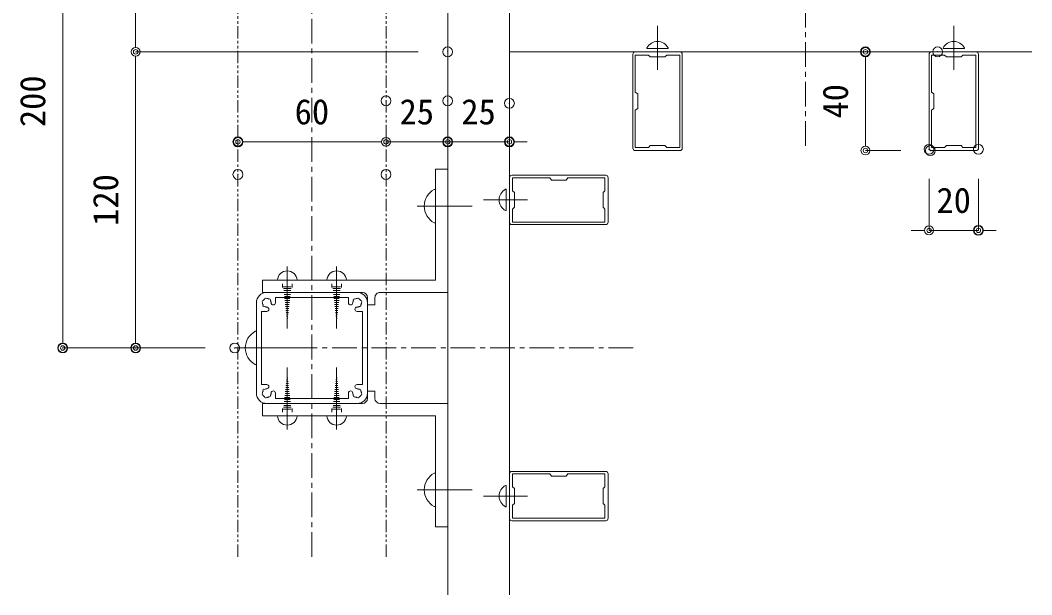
# Model space of a CAD drawing. Units: millimetres, scale not verified. Extents: x -1682 to 1682, y -1188 to 1188.
# Drawn here: x 946 to 1355.8, y 300.2 to 533 of the extents above; entities that cross this region are included whole.
import ezdxf
from ezdxf.enums import TextEntityAlignment as Align

# ---------------------------------------------------------------- set-up
doc = ezdxf.new("R2010")
doc.units = ezdxf.units.MM
doc.header["$LTSCALE"] = 8
doc.header["$PDMODE"] = 32
doc.header["$PDSIZE"] = 4
doc.linetypes.add('USER1', pattern=[2, 1.25, -0.25, 0.25, -0.25])
doc.linetypes.add('USER2', pattern=[1.25, 0.625, -0.125, 0.125, -0.125, 0.125, -0.125])
for name, color, linetype, lineweight in [('0-0_0', 7, 'Continuous', 18), ('0-1_DEFPOINTS', 7, 'Continuous', 18), ('0-6_2躯体線', 4, 'Continuous', 18), ('0-7_3中心線', 2, 'USER1', 18), ('0-8_41ｱﾙﾐ', 6, 'Continuous', 18), ('0-9_1手摺寸法', 7, 'Continuous', 18), ('0-A_42ｱﾙﾐ部品', 6, 'Continuous', 18), ('0-C_4アルミ', 6, 'Continuous', 18), ('1-2_3アルミ部材', 6, 'Continuous', 18)]:
    doc.layers.add(name, color=color, linetype=linetype, lineweight=lineweight)
doc.styles.add('ＭＳ ゴシック', font='')
doc.styles.get('ＭＳ ゴシック').set_extended_font_data('MS Gothic')

# ---------------------------------------------------------------- blocks, each defined once
blk = doc.blocks.new('_ORIGIN2')
at = {"layer": '0-0_0'}
blk.add_line((-0.5, 0), (-1, 0), dxfattribs=at)
for radius in [0.5, 0.25]:
    blk.add_circle((0, 0), radius, dxfattribs=at)
blk = doc.blocks.new('D54')
at = {"layer": '0-1_DEFPOINTS'}
for p in [(1175.974, 907.685), (1175.974, 894.471), (1235.974, 894.471)]:
    blk.add_point(p, dxfattribs=at)
at = {"layer": '0-9_1手摺寸法'}
for p, q in [((1175.974, 906.471), (1175.974, 907.685)), ((1232.374, 907.685), (1179.574, 907.685)), ((1235.974, 906.471), (1235.974, 907.685))]:
    blk.add_line(p, q, dxfattribs=at)
at = {"layer": '0-9_1手摺寸法', "xscale": 3.6, "yscale": 3.6, "rotation": 180}
blk.add_blockref('_ORIGIN2', (1175.974, 907.685), dxfattribs=at)
at = {"layer": '0-9_1手摺寸法', "xscale": 3.6, "yscale": 3.6}
blk.add_blockref('_ORIGIN2', (1235.974, 907.685), dxfattribs=at)
at = {"layer": '0-9_1手摺寸法', "style": 'ＭＳ ゴシック'}
blk.add_text('60', height=10.26, dxfattribs=at).set_placement((1198.974, 911.685), align=Align.BOTTOM_LEFT)
blk = doc.blocks.new('D56')
at = {"layer": '0-1_DEFPOINTS'}
for p in [(1134.548, 1024.161), (1174.702, 1024.161), (1260.974, 944.161)]:
    blk.add_point(p, dxfattribs=at)
at = {"layer": '0-9_1手摺寸法'}
for p, q in [((1162.702, 1024.161), (1134.548, 1024.161)), ((1134.548, 947.761), (1134.548, 1020.561)), ((1248.974, 944.161), (1134.548, 944.161))]:
    blk.add_line(p, q, dxfattribs=at)
at = {"layer": '0-9_1手摺寸法', "xscale": 3.6, "yscale": 3.6}
for p, rotation in [((1134.548, 1024.161), 90), ((1134.548, 944.161), 270)]:
    blk.add_blockref('_ORIGIN2', p, dxfattribs=dict(at, rotation=rotation))
at = {"layer": '0-9_1手摺寸法', "style": 'ＭＳ ゴシック'}
blk.add_text('80', height=10.26, rotation=90, dxfattribs=at).set_placement((1130.548, 977.161), align=Align.BOTTOM_LEFT)
blk = doc.blocks.new('D57')
at = {"layer": '0-1_DEFPOINTS'}
for p in [(1260.974, 944.161), (1134.548, 824.161), (1174.702, 824.161)]:
    blk.add_point(p, dxfattribs=at)
at = {"layer": '0-9_1手摺寸法'}
for p, q in [((1248.974, 944.161), (1134.548, 944.161)), ((1134.548, 940.561), (1134.548, 827.761)), ((1162.702, 824.161), (1134.548, 824.161))]:
    blk.add_line(p, q, dxfattribs=at)
at = {"layer": '0-9_1手摺寸法', "xscale": 3.6, "yscale": 3.6}
for p, rotation in [((1134.548, 944.161), 90), ((1134.548, 824.161), 270)]:
    blk.add_blockref('_ORIGIN2', p, dxfattribs=dict(at, rotation=rotation))
at = {"layer": '0-9_1手摺寸法', "style": 'ＭＳ ゴシック'}
blk.add_text('120', height=10.26, rotation=90, dxfattribs=at).set_placement((1130.548, 873.661), align=Align.BOTTOM_LEFT)
blk = doc.blocks.new('D58')
at = {"layer": '0-1_DEFPOINTS'}
for p in [(1174.702, 1024.161), (1105.014, 824.161), (1174.702, 824.161)]:
    blk.add_point(p, dxfattribs=at)
at = {"layer": '0-9_1手摺寸法'}
for p, q in [((1162.702, 1024.161), (1105.014, 1024.161)), ((1105.014, 1020.561), (1105.014, 827.761)), ((1162.702, 824.161), (1105.014, 824.161))]:
    blk.add_line(p, q, dxfattribs=at)
at = {"layer": '0-9_1手摺寸法', "xscale": 3.6, "yscale": 3.6}
for p, rotation in [((1105.014, 1024.161), 90), ((1105.014, 824.161), 270)]:
    blk.add_blockref('_ORIGIN2', p, dxfattribs=dict(at, rotation=rotation))
at = {"layer": '0-9_1手摺寸法', "style": 'ＭＳ ゴシック'}
blk.add_text('200', height=10.26, rotation=90, dxfattribs=at).set_placement((1101.014, 913.661), align=Align.BOTTOM_LEFT)
blk = doc.blocks.new('HK-013')
at = {"layer": '0-A_42ｱﾙﾐ部品'}
for p, q in [((18.3, 22.5), (-18.3, 22.5)), ((14.8, 20.5), (-14.8, 20.5)), ((-14.8, 20.5), (-14.8, 18.3)), ((14.8, 20.5), (14.8, 18.3)), ((-22.5, 18.3), (-22.5, -18.3)), ((-22.5, 18.3), (-22.5, 18.3)), ((22.5, 18.3), (22.5, -18.3)), ((-20.5, 14.8), (-20.5, -14.8)), ((-18.3, 14.8), (-20.5, 14.8)), ((18.3, 14.8), (20.5, 14.8)), ((20.5, 14.8), (20.5, -14.8)), ((-18.3, -14.8), (-20.5, -14.8)), ((18.3, -14.8), (20.5, -14.8)), ((-22.5, -18.3), (-22.5, -18.3)), ((-14.8, -20.5), (-14.8, -18.3)), ((14.8, -20.5), (14.8, -18.3)), ((18.3, -22.5), (-18.3, -22.5)), ((14.8, -20.5), (-14.8, -20.5))]:
    blk.add_line(p, q, dxfattribs=at)
for centre, radius, start, end in [((-18.3, 18.3), 4.2, 90, 180), ((18.3, 18.3), 4.2, 0, 90), ((-19.749, 18.688), 0.5, 165, 232.97569), ((-19.749, 18.688), 0.5, 97.02431, 165), ((-18.3, 18.3), 1.75, 180.35889, 195), ((-18.3, 18.3), 1.75, 195, 209.64111), ((-19.361, 17.239), 0.5, 157.02431, 225), ((-18.3, 18.3), 1.75, 135, 149.64111), ((-19.361, 17.239), 0.5, 225, 292.97569), ((-18.3, 18.3), 1.75, 120.35889, 135), ((-18.688, 19.749), 0.5, 105, 172.97569), ((-18.3, 18.3), 1.75, 240.35889, 255), ((-18.688, 19.749), 0.5, 37.02431, 105), ((-18.3, 18.3), 1.75, 255, 270), ((-18.3, 15.675), 0.875, 270, 90), ((-18.3, 18.3), 1.75, 75, 89.64111), ((-18.3, 18.3), 1.75, 60.35889, 75), ((-17.239, 19.361), 0.5, 45, 112.97569), ((-17.239, 19.361), 0.5, 337.02431, 45), ((-18.3, 18.3), 1.75, 15, 29.64111), ((-18.3, 18.3), 1.75, 0.35889, 15), ((-15.675, 18.3), 0.875, 180, 0), ((15.675, 18.3), 0.875, 180, 360), ((18.3, 18.3), 1.75, 165, 179.64111), ((18.3, 18.3), 1.75, 150.35889, 165), ((17.239, 19.361), 0.5, 135, 202.97569), ((17.239, 19.361), 0.5, 67.02431, 135), ((18.3, 15.675), 0.875, 90, 270), ((18.3, 18.3), 1.75, 105, 119.64111), ((18.3, 18.3), 1.75, 90.35889, 105), ((18.688, 19.749), 0.5, 75, 142.97569), ((18.3, 18.3), 1.75, 270, 285), ((18.3, 18.3), 1.75, 285, 299.64111), ((18.688, 19.749), 0.5, 7.02431, 75), ((19.361, 17.239), 0.5, 247.02431, 315), ((18.3, 18.3), 1.75, 45, 59.64111), ((18.3, 18.3), 1.75, 30.35889, 45), ((19.361, 17.239), 0.5, 315, 22.97569), ((19.749, 18.688), 0.5, 15, 82.97569), ((18.3, 18.3), 1.75, 330.35889, 345), ((18.3, 18.3), 1.75, 345, 359.64111), ((19.749, 18.688), 0.5, 307.02431, 15), ((-18.3, -15.675), 0.875, 270, 90), ((18.3, -15.675), 0.875, 90, 270), ((-18.3, -18.3), 4.2, 180, 270), ((-19.749, -18.688), 0.5, 127.02431, 195), ((-19.749, -18.688), 0.5, 195, 262.97569), ((-18.3, -18.3), 1.75, 165, 179.64111), ((-18.3, -18.3), 1.75, 150.35889, 165), ((-19.361, -17.239), 0.5, 135, 202.97569), ((-18.3, -18.3), 1.75, 210.35889, 225), ((-19.361, -17.239), 0.5, 67.02431, 135), ((-18.3, -18.3), 1.75, 225, 239.64111), ((-18.688, -19.749), 0.5, 187.02431, 255), ((-18.3, -18.3), 1.75, 105, 119.64111), ((-18.688, -19.749), 0.5, 255, 322.97569), ((-18.3, -18.3), 1.75, 90, 105), ((-18.3, -18.3), 1.75, 270.35889, 285), ((-18.3, -18.3), 1.75, 285, 299.64111), ((-17.239, -19.361), 0.5, 247.02431, 315), ((-17.239, -19.361), 0.5, 315, 22.97569), ((-18.3, -18.3), 1.75, 330.35889, 345), ((-18.3, -18.3), 1.75, 345, 359.64111), ((-15.675, -18.3), 0.875, 360, 180), ((15.675, -18.3), 0.875, 0, 180), ((18.3, -18.3), 1.75, 180.35889, 195), ((18.3, -18.3), 1.75, 195, 209.64111), ((17.239, -19.361), 0.5, 157.02431, 225), ((17.239, -19.361), 0.5, 225, 292.97569), ((18.3, -18.3), 1.75, 240.35889, 255), ((18.3, -18.3), 1.75, 255, 269.64111), ((18.688, -19.749), 0.5, 217.02431, 285), ((18.3, -18.3), 1.75, 75, 90), ((18.3, -18.3), 4.2, 270, 360), ((18.3, -18.3), 1.75, 60.35889, 75), ((18.688, -19.749), 0.5, 285, 352.97569), ((19.361, -17.239), 0.5, 45, 112.97569), ((18.3, -18.3), 1.75, 300.35889, 315), ((18.3, -18.3), 1.75, 315, 329.64111), ((19.361, -17.239), 0.5, 337.02431, 45), ((19.749, -18.688), 0.5, 277.02431, 345), ((18.3, -18.3), 1.75, 15, 29.64111), ((18.3, -18.3), 1.75, 0.35889, 15), ((19.749, -18.688), 0.5, 345, 52.97569)]:
    blk.add_arc(centre, radius, start, end, dxfattribs=at)
blk = doc.blocks.new('A$C3D1E4F94')
at = {"layer": '0-6_2躯体線'}
for p, q in [((8, 11), (8, 50.09)), ((7.64, 41.92), (8.36, 41.92)), ((7.82, 43.52), (8.18, 43.52)), ((6.74, 33.92), (9.26, 33.92)), ((6.92, 35.52), (9.08, 35.52)), ((7.1, 37.12), (8.9, 37.12)), ((7.28, 38.72), (8.72, 38.72)), ((7.46, 40.32), (8.54, 40.32)), ((5.84, 25.92), (10.16, 25.92)), ((6.02, 27.52), (9.98, 27.52)), ((6.2, 29.12), (9.8, 29.12)), ((6.38, 30.72), (9.62, 30.72)), ((6.56, 32.32), (9.44, 32.32)), ((4, 17), (4, 14)), ((4.94, 17.92), (11.06, 17.92)), ((5.12, 19.52), (10.88, 19.52)), ((5.3, 21.12), (10.7, 21.12)), ((5.48, 22.72), (10.52, 22.72)), ((5.66, 24.32), (10.34, 24.32)), ((12, 17), (12, 14)), ((4.76, 16.32), (11.24, 16.32))]:
    blk.add_line(p, q, dxfattribs=at)
blk.add_arc((8, 11.54), 8.02, 183.8385, 356.1615, dxfattribs=at)
at = {"layer": '0-C_4アルミ'}
blk.add_line((8, 0), (8, 30), dxfattribs=at)
blk = doc.blocks.new('A$C4E7E0D89')
at = {"layer": '0-8_41ｱﾙﾐ'}
blk.add_line((150, 100), (69.181, 100), dxfattribs=at)
for points in [[(65, 104.181), (65, 110), (59, 110), (59, 104.181)], [(54.819, 100), (0, 100), (0, 0)]]:
    blk.add_lwpolyline(points, dxfattribs=at)
for centre, start, end in [((54.819, 104.181), 270, 0), ((69.181, 104.181), 180, 270)]:
    blk.add_arc(centre, 4.181, start, end, dxfattribs=at)
at = {"layer": '0-C_4アルミ'}
for p, q in [((150, 90), (150, 100)), ((10, 90), (10, 0)), ((150, 90), (10, 90)), ((10, 0), (0, 0))]:
    blk.add_line(p, q, dxfattribs=at)
blk = doc.blocks.new('D67')
at = {"layer": '0-1_DEFPOINTS'}
for p in [(1235.974, 924.301), (1260.974, 924.301), (1260.974, 907.685)]:
    blk.add_point(p, dxfattribs=at)
at = {"layer": '0-9_1手摺寸法'}
for p, q in [((1235.974, 912.301), (1235.974, 907.685)), ((1260.974, 912.301), (1260.974, 907.685)), ((1232.374, 907.685), (1228.774, 907.685)), ((1235.974, 907.685), (1260.974, 907.685)), ((1264.574, 907.685), (1268.174, 907.685))]:
    blk.add_line(p, q, dxfattribs=at)
at = {"layer": '0-9_1手摺寸法', "xscale": 3.6, "yscale": 3.6}
blk.add_blockref('_ORIGIN2', (1235.974, 907.685), dxfattribs=at)
at = {"layer": '0-9_1手摺寸法', "xscale": 3.6, "yscale": 3.6, "rotation": 180}
blk.add_blockref('_ORIGIN2', (1260.974, 907.685), dxfattribs=at)
at = {"layer": '0-9_1手摺寸法', "style": 'ＭＳ ゴシック'}
blk.add_text('25', height=10.26, dxfattribs=at).set_placement((1241.474, 911.685), align=Align.BOTTOM_LEFT)
blk = doc.blocks.new('D68')
at = {"layer": '0-1_DEFPOINTS'}
for p in [(1260.974, 924.301), (1285.974, 923.3), (1285.974, 907.685)]:
    blk.add_point(p, dxfattribs=at)
at = {"layer": '0-9_1手摺寸法'}
for p, q in [((1260.974, 912.301), (1260.974, 907.685)), ((1285.974, 911.3), (1285.974, 907.685)), ((1257.374, 907.685), (1253.774, 907.685)), ((1260.974, 907.685), (1285.974, 907.685)), ((1289.574, 907.685), (1293.174, 907.685))]:
    blk.add_line(p, q, dxfattribs=at)
at = {"layer": '0-9_1手摺寸法', "xscale": 3.6, "yscale": 3.6}
blk.add_blockref('_ORIGIN2', (1260.974, 907.685), dxfattribs=at)
at = {"layer": '0-9_1手摺寸法', "xscale": 3.6, "yscale": 3.6, "rotation": 180}
blk.add_blockref('_ORIGIN2', (1285.974, 907.685), dxfattribs=at)
at = {"layer": '0-9_1手摺寸法', "style": 'ＭＳ ゴシック'}
blk.add_text('25', height=10.26, dxfattribs=at).set_placement((1266.474, 911.685), align=Align.BOTTOM_LEFT)
blk = doc.blocks.new('D71')
at = {"layer": '0-1_DEFPOINTS'}
for p in [(1430.2, 944.161), (1459.474, 944.161), (1456.474, 904.161)]:
    blk.add_point(p, dxfattribs=at)
at = {"layer": '0-9_1手摺寸法'}
for p, q in [((1447.474, 944.161), (1430.2, 944.161)), ((1430.2, 907.761), (1430.2, 940.561)), ((1444.474, 904.161), (1430.2, 904.161))]:
    blk.add_line(p, q, dxfattribs=at)
at = {"layer": '0-9_1手摺寸法', "xscale": 3.6, "yscale": 3.6}
for p, rotation in [((1430.2, 944.161), 90), ((1430.2, 904.161), 270)]:
    blk.add_blockref('_ORIGIN2', p, dxfattribs=dict(at, rotation=rotation))
at = {"layer": '0-9_1手摺寸法', "style": 'ＭＳ ゴシック'}
blk.add_text('40', height=10.26, rotation=90, dxfattribs=at).set_placement((1426.2, 917.161), align=Align.BOTTOM_LEFT)
blk = doc.blocks.new('D72')
at = {"layer": '0-1_DEFPOINTS'}
for p in [(1455.974, 904.661), (1475.974, 904.661), (1475.974, 871.811)]:
    blk.add_point(p, dxfattribs=at)
at = {"layer": '0-9_1手摺寸法'}
for p, q in [((1455.974, 892.661), (1455.974, 871.811)), ((1475.974, 892.661), (1475.974, 871.811)), ((1452.374, 871.811), (1448.774, 871.811)), ((1455.974, 871.811), (1475.974, 871.811)), ((1479.574, 871.811), (1483.174, 871.811))]:
    blk.add_line(p, q, dxfattribs=at)
at = {"layer": '0-9_1手摺寸法', "xscale": 3.6, "yscale": 3.6}
blk.add_blockref('_ORIGIN2', (1455.974, 871.811), dxfattribs=at)
at = {"layer": '0-9_1手摺寸法', "xscale": 3.6, "yscale": 3.6, "rotation": 180}
blk.add_blockref('_ORIGIN2', (1475.974, 871.811), dxfattribs=at)
at = {"layer": '0-9_1手摺寸法', "style": 'ＭＳ ゴシック'}
blk.add_text('20', height=10.26, dxfattribs=at).set_placement((1458.974, 875.811), align=Align.BOTTOM_LEFT)
blk = doc.blocks.new('A$C50F8216C')
at = {"layer": '0-8_41ｱﾙﾐ'}
for p, q in [((0, 19), (0, 1)), ((1, 20), (39, 20)), ((1.3, 19), (38.7, 19)), ((1.3, 19), (1.3, 13.7)), ((38.7, 19), (38.7, 13.7)), ((40, 19), (40, 1)), ((2, 13), (1.3, 13.7)), ((2, 13), (2, 7)), ((38, 13), (38.7, 13.7)), ((38, 13), (38, 7)), ((1.3, 6.3), (2, 7)), ((1.3, 6.3), (1.3, 1)), ((38.7, 6.3), (38, 7)), ((38.7, 6.3), (38.7, 1)), ((39, 0), (1, 0)), ((16.3, 1), (1.3, 1)), ((16.3, 1), (17, 2)), ((23, 2), (17, 2)), ((23, 2), (23.7, 1)), ((38.7, 1), (23.7, 1))]:
    blk.add_line(p, q, dxfattribs=at)
for centre, start, end in [((1, 19), 90, 180), ((39, 19), 0, 90), ((1, 1), 180, 270), ((39, 1), 270, 0)]:
    blk.add_arc(centre, 1, start, end, dxfattribs=at)

msp = doc.modelspace()

# ---------------------------------------------------------------- linework, layer by layer
at = {"layer": '0-6_2躯体線'}
for p, q in [((1204.235, 530.771), (1204.235, 512.966)), ((1324.235, 530.771), (1324.235, 512.966)), ((1199.915, 521.839), (1199.915, 521.519)), ((1199.915, 521.519), (1208.555, 521.519)), ((1208.555, 521.839), (1208.555, 521.519)), ((1319.915, 521.839), (1319.915, 521.519)), ((1319.915, 521.519), (1328.555, 521.519)), ((1328.555, 521.839), (1328.555, 521.519)), ((1113.735, 464.469), (1114.235, 464.469)), ((1114.235, 464.469), (1114.235, 450.969)), ((1142.615, 464.539), (1142.935, 464.539)), ((1142.935, 464.539), (1142.935, 455.899)), ((1133.682, 460.219), (1151.488, 460.219)), ((1129.175, 457.719), (1106.919, 457.719)), ((1142.615, 455.899), (1142.935, 455.899)), ((1113.735, 450.969), (1114.235, 450.969)), ((1041.235, 406.969), (1041.735, 406.969)), ((1041.735, 406.969), (1041.735, 393.469)), ((1056.675, 400.219), (1034.419, 400.219)), ((1041.235, 393.469), (1041.735, 393.469)), ((1113.735, 349.469), (1114.235, 349.469)), ((1114.235, 335.969), (1114.235, 349.469)), ((1142.615, 344.539), (1142.935, 344.539)), ((1142.935, 344.539), (1142.935, 335.899)), ((1129.175, 342.719), (1106.919, 342.719)), ((1133.682, 340.219), (1151.488, 340.219)), ((1113.735, 335.969), (1114.235, 335.969)), ((1142.615, 335.899), (1142.935, 335.899))]:
    msp.add_line(p, q, dxfattribs=at)
for centre, radius, start, end in [((1204.235, 519.474), 4.925, 28.69866, 151.30134), ((1324.235, 519.474), 4.925, 28.69866, 151.30134), ((1117.43, 457.719), 7.695, 118.69866, 241.30134), ((1144.98, 460.219), 4.925, 118.69866, 241.30134), ((1044.93, 400.219), 7.695, 118.69866, 241.30134), ((1117.43, 342.719), 7.695, 118.69866, 241.30134), ((1144.98, 340.219), 4.925, 118.69866, 241.30134)]:
    msp.add_arc(centre, radius, start, end, dxfattribs=at)
at = {"layer": '0-7_3中心線'}
for p, q in [((1064.235, 315.617), (1064.235, 709.73)), ((1264.235, 482.128), (1264.235, 709.73)), ((1194.403, 400.219), (1032.963, 400.219))]:
    msp.add_line(p, q, dxfattribs=at)
at = {"layer": '0-7_3中心線', "linetype": 'USER2'}
for p, q in [((1034.235, 315.617), (1034.235, 616.076)), ((1094.235, 315.617), (1094.235, 556.076))]:
    msp.add_line(p, q, dxfattribs=at)
at = {"layer": '0-9_1手摺寸法', "color": 3}
for p, q in [((1119.235, 300.219), (1119.235, 545.219)), ((1144.235, 520.219), (1144.235, 545.219)), ((1144.235, 300.219), (1144.235, 520.219)), ((1144.235, 520.219), (1355.844, 520.219))]:
    msp.add_line(p, q, dxfattribs=at)

# ---------------------------------------------------------------- block references
at = {"layer": '0-8_41ｱﾙﾐ', "rotation": 90}
msp.add_blockref('HK-013', (1064.235, 400.219), dxfattribs=at)
at = {"layer": '0-8_41ｱﾙﾐ', "xscale": -1, "rotation": 90}
msp.add_blockref('HK-013', (1064.235, 400.219), dxfattribs=at)
at = {"layer": '0-9_1手摺寸法'}
for name in ['D58', 'D56', 'D57', 'D71', 'D54', 'D67', 'D68', 'D72']:
    msp.add_blockref(name, (-141.739, -423.942), dxfattribs=at)
at = {"layer": '0-9_1手摺寸法', "yscale": 0.5, "rotation": 180}
for name, p, xscale in [('A$C4E7E0D89', (1119.235, 472.719), 0.5), ('A$C3D1E4F94', (1050.235, 433.219), -0.5), ('A$C3D1E4F94', (1070.235, 433.219), -0.5)]:
    msp.add_blockref(name, p, dxfattribs=dict(at, xscale=xscale))
at = {"layer": '0-9_1手摺寸法', "yscale": 0.5}
for name, p, xscale in [('A$C3D1E4F94', (1050.235, 367.219), 0.5), ('A$C3D1E4F94', (1070.235, 367.219), 0.5), ('A$C4E7E0D89', (1119.235, 327.719), -0.5)]:
    msp.add_blockref(name, p, dxfattribs=dict(at, xscale=xscale))
at = {"layer": '1-2_3アルミ部材', "rotation": 270}
for p in [(1194.235, 520.219), (1314.235, 520.219)]:
    msp.add_blockref('A$C50F8216C', p, dxfattribs=at)
at = {"layer": '1-2_3アルミ部材', "xscale": -1, "rotation": 180}
for p in [(1144.235, 470.219), (1144.235, 350.219)]:
    msp.add_blockref('A$C50F8216C', p, dxfattribs=at)

doc.saveas('drawing.dxf')
